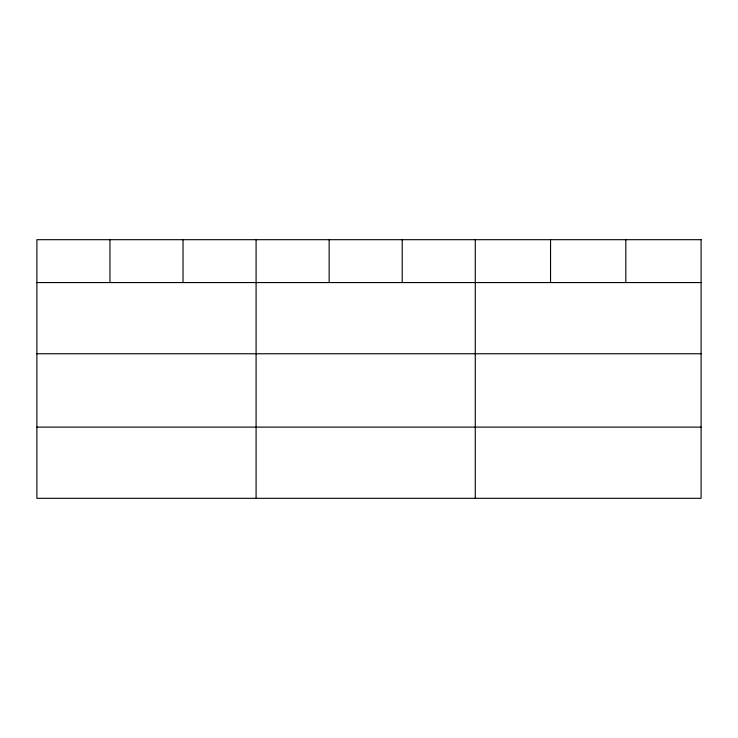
<?xml version="1.0" encoding="UTF-8"?>
<svg xmlns="http://www.w3.org/2000/svg" width="738" height="738" viewBox="0 0 738 738"><rect width="100%" height="100%" fill="white"/><g stroke="black" fill="none" stroke-linecap="round" stroke-linejoin="round"><path stroke-width="1.11" d="M36.9 282.562L701.1 282.562M36.9 353.76L701.1 353.76M36.9 427.118L701.1 427.118M625.824 239.684L625.824 282.562M550.548 239.684L550.548 282.562M475.272 239.684L475.272 498.316M402.21 239.684L402.21 282.562M329.148 239.684L329.148 282.562M256.086 239.684L256.086 498.316M183.024 239.684L183.024 282.562M109.962 239.684L109.962 282.562M701.1 239.684L36.9 239.684L36.9 498.316L701.1 498.316L701.1 239.684"/></g></svg>
